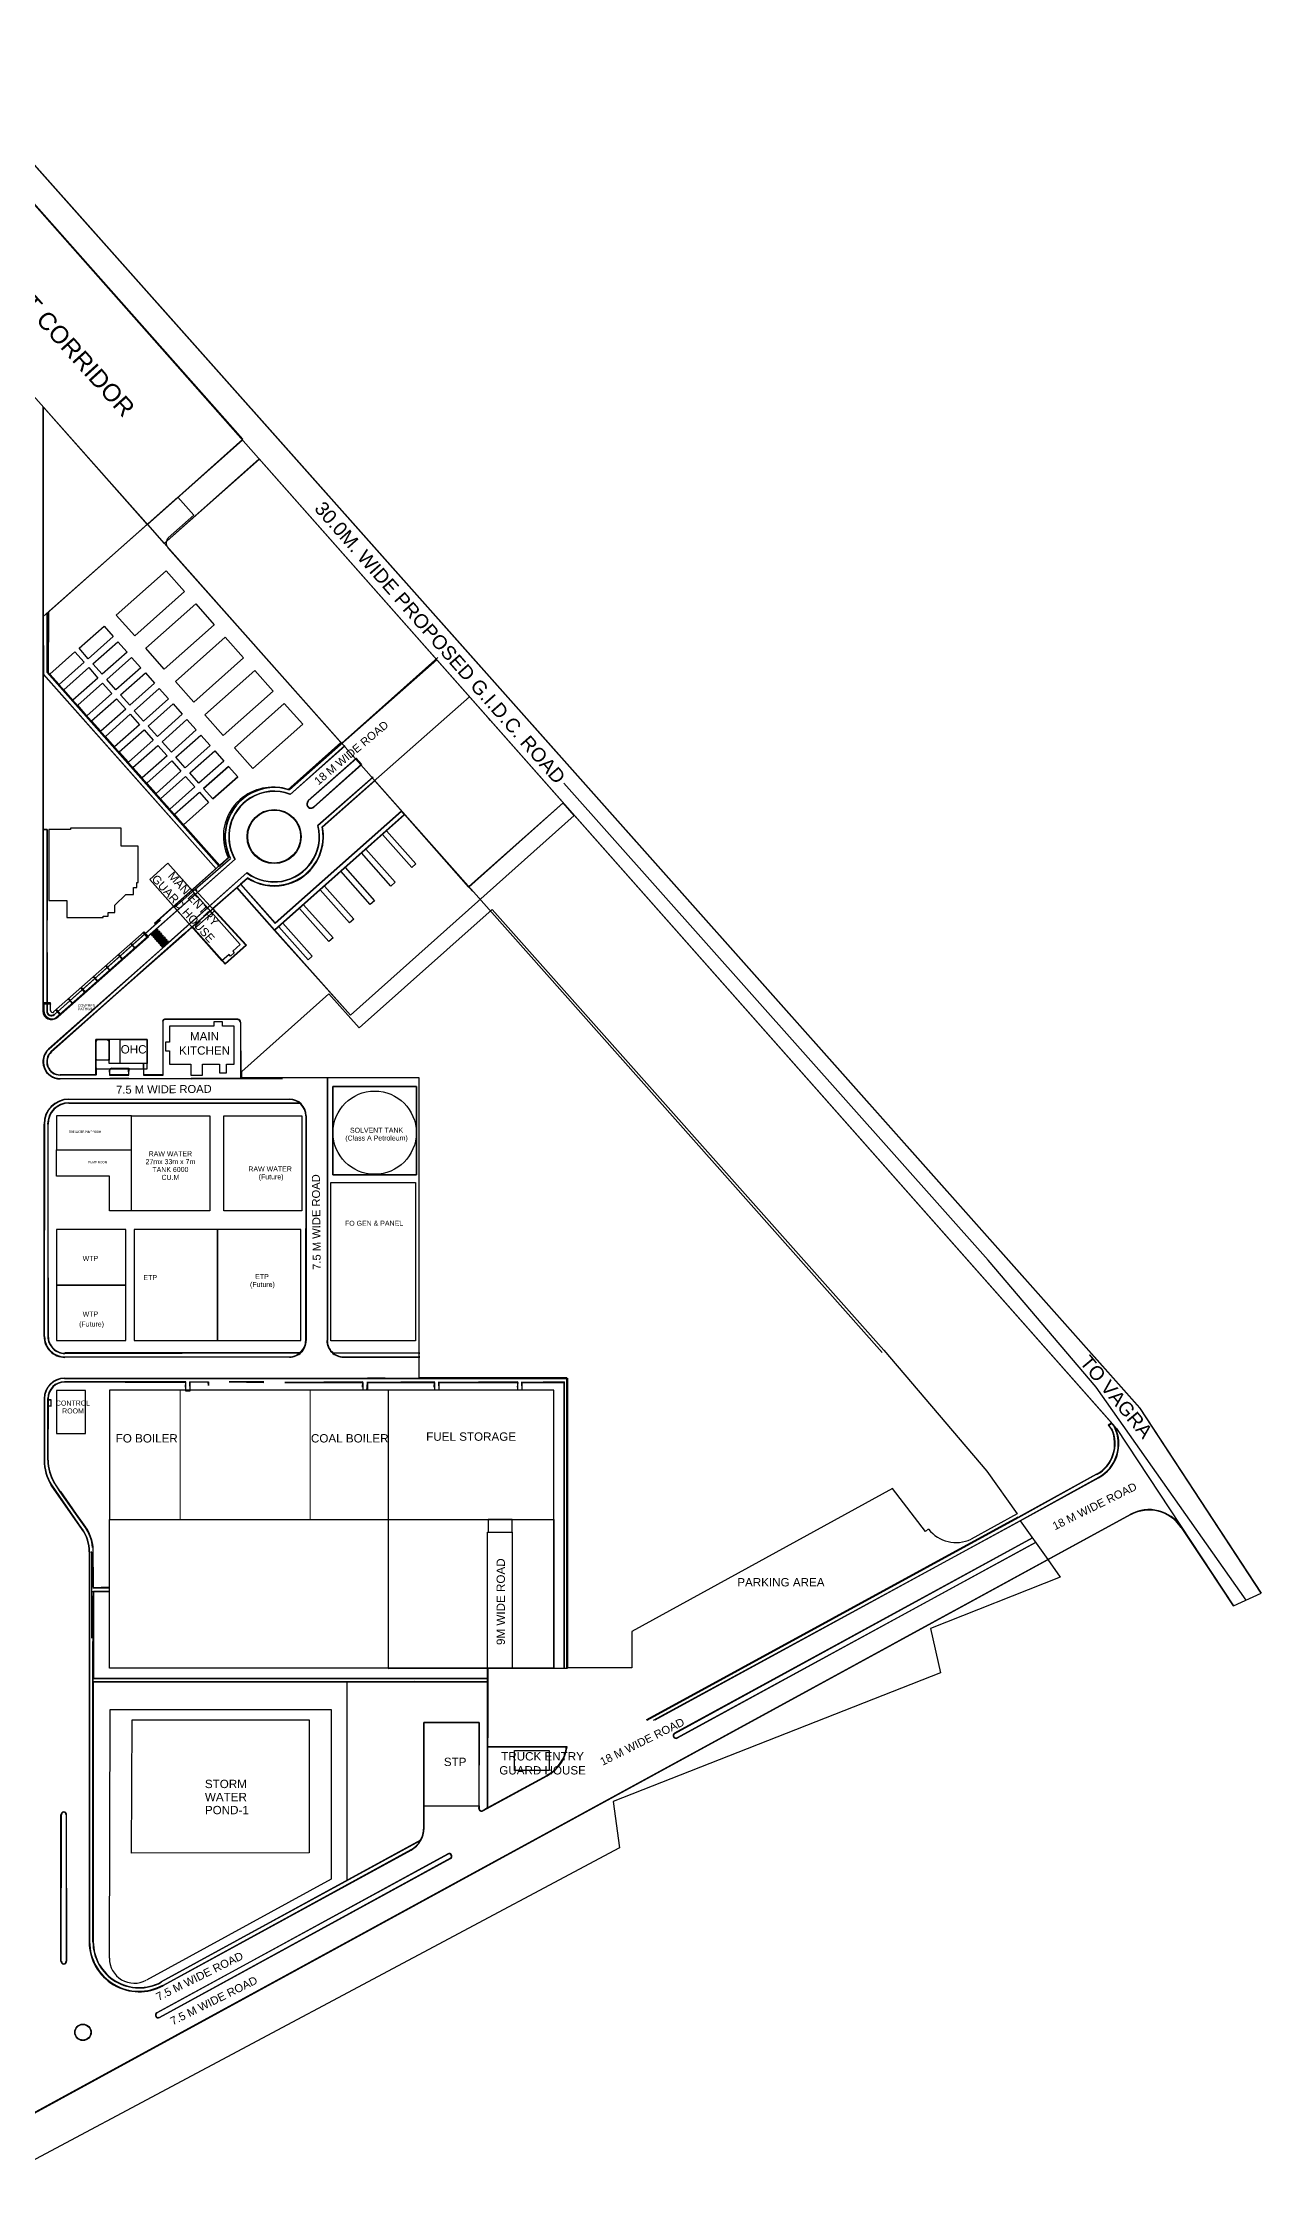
# Model space of a CAD drawing. Header units: millimetres. Extents: x 187381 to 885080, y 3378 to 168095.
# Drawn here: x 474182 to 474818, y 71080 to 72197 of the extents above; entities that cross this region are included whole.
import ezdxf

# ---------------------------------------------------------------- set-up
doc = ezdxf.new("R2010")
doc.units = ezdxf.units.MM
doc.header["$LTSCALE"] = 15
doc.layers.add('A-HATCH', color=8, linetype='Continuous')
doc.layers.add('paver', color=37, linetype='Continuous')
doc.layers.add('KEY PLAN_dwg', color=252, linetype='Continuous', lineweight=18)
doc.styles.add('Arial_1', font='arial.ttf', dxfattribs={"height": 4.342577})
doc.styles.add('Arial_10', font='arial.ttf', dxfattribs={"height": 7.237628})
doc.styles.add('Arial_11', font='arial.ttf', dxfattribs={"height": 9.047035})
doc.styles.add('Arial_2', font='arial.ttf', dxfattribs={"width": 0.8, "height": 1.302773})
doc.styles.add('Arial_4', font='arial.ttf', dxfattribs={"height": 2.605546})
doc.styles.add('Arial_6', font='arial.ttf', dxfattribs={"height": 4.168874})
doc.styles.add('Arial_7', font='arial.ttf', dxfattribs={"width": 0.9, "height": 1.15802})
doc.styles.add('Arial_9', font='arial.ttf', dxfattribs={"width": 0.65, "height": 1.15802})

# ---------------------------------------------------------------- blocks, each defined once
blk = doc.blocks.new('KEY PLAN_dwg_sfddsfesfe-517544-KEY PLAN')
at = {"layer": 'paver'}
blk.add_hatch(color=9, dxfattribs=at).paths.add_polyline_path([(3772.7, 2342.3), (3772.7, 2346.6), (3771.9, 2346.6), (3771.9, 2342.3)], flags=0)
at = {"layer": 'A-HATCH', "flags": 128}
blk.add_lwpolyline([(3771.9, 2346.6), (3771.9, 2342.3), (3772.7, 2342.3), (3772.7, 2346.6)], close=True, dxfattribs=at)
blk = doc.blocks.new('KEY PLAN_dwg_swqdswqe-517546-KEY PLAN')
at = {"layer": 'A-HATCH', "color": 252, "flags": 128}
blk.add_lwpolyline([(3837.9, 2383.9), (3840.2, 2381.3), (3840.1, 2381.2), (3837.8, 2383.8)], close=True, dxfattribs=at)
at = {"layer": 'A-HATCH', "color": 252}
for radius in [0.217, 0.21]:
    blk.add_circle((3838, 2383.7), radius, dxfattribs=at)
blk = doc.blocks.new('KEY PLAN_dwg-517542-KEY PLAN')
at = {"color": 170, "lineweight": 18, "flags": 128}
for points in [[(3820.2, 2145.3), (3857.1, 2145.3), (3857.1, 2078), (3820.2, 2078)], [(3965.5, 2145.3), (3924.9, 2145.3), (3924.9, 2078), (3965.5, 2078)]]:
    blk.add_lwpolyline(points, close=True, dxfattribs=at)
at = {"layer": 'A-HATCH'}
for p, q in [((3785.6, 2657.7), (3785.7, 2606)), ((3875.4, 2656.5), (3876.8, 2654.9)), ((3914.1, 2458.2), (3991.4, 2527.1)), ((4018.9, 2494.2), (4017.8, 2495.5)), ((3866, 2405.6), (3865.2, 2406.4)), ((3838.3, 2384.2), (3791.1, 2342.4)), ((3840.6, 2381.6), (3793.5, 2339.8)), ((3834.8, 2361.7), (3859.3, 2383.4)), ((3835.1, 2361.7), (3859.3, 2383.1)), ((3848, 2375.9), (3788.5, 2323.2)), ((3851.2, 2378.8), (3848, 2375.9)), ((4238, 2048.3), (4237.9, 2048.5))]:
    blk.add_line(p, q, dxfattribs=at)
at = {"layer": 'A-HATCH', "color": 6}
blk.add_line((3840.6, 2381.6), (3838.3, 2384.2), dxfattribs=at)
at = {"layer": 'A-HATCH', "color": 252}
blk.add_line((3789.8, 2136.9), (3789.8, 2140.3), dxfattribs=at)
at = {"layer": 'A-HATCH', "flags": 128}
for points in [[(4379.1, 2073.8), (4406.4, 2032.9), (4379.3, 2074), (4406.4, 2032.9), (4420.8, 2039.5), (4357.5, 2136.2), (3723.8, 2848.1)], [(2376.6, 2873.9), (2377.1, 2830.5), (3705.2, 2848.9), (3889.8, 2640.9), (3840, 2596.4), (3848.7, 2586.6), (3898.3, 2630.6), (4344.6, 2126.2), (4342.8, 2128.2), (4341, 2127), (4342.7, 2125), (4341.3, 2127), (4342.7, 2127.9), (4344.4, 2126.1)], [(3533.4, 3043), (3814.4, 2725.4), (4345.4, 2125.3), (4406.4, 2032.9)], [(3550.2, 3043.2), (4357.6, 2136), (4420.8, 2039.5)], [(4223.2, 2164.9), (3617.7, 2846.7), (2532.1, 2832.5)], [(3785.7, 2548.4), (3785.7, 2606), (3785.6, 2657.7), (3839.9, 2596.5), (3785.7, 2548.4), (3785.9, 2518.5), (3875.8, 2417), (3785.7, 2518.4), (3785.9, 2548.6)], [(3785.7, 2342.8), (3785.7, 2425.3), (3785.7, 2485.4), (3785.7, 2636), (3785.7, 2485.4), (3785.7, 2342.8), (3785.7, 2485.4), (3785.7, 2636)], [(3889.5, 2640.5), (3840, 2596.4), (3889.6, 2640.4)], [(3898.4, 2630.5), (3848.7, 2586.6), (3898.3, 2630.6)], [(3850.8, 2589.4), (3864.3, 2601.3), (3855.9, 2610.7), (3787.5, 2550), (3787.6, 2519.4), (3877.4, 2418.2), (3882.2, 2422.5)], [(3913.2, 2458.2), (3940.9, 2482.8), (3850.7, 2584.3)], [(3788.5, 2550.9), (3788.3, 2519.1), (3877.7, 2418.8), (3788.5, 2519.2), (3788.3, 2550.7)], [(3990.9, 2525.9), (3914.1, 2458.2), (3990.8, 2526.1)], [(4008, 2506.6), (3931.1, 2438.8), (4007.9, 2506.7)], [(3943, 2481.2), (3914.5, 2455.7), (3943.1, 2481)], [(3926.6, 2449), (3951.8, 2471.3), (3926.7, 2449.1), (3951.6, 2471.5), (3948.9, 2474.6), (3948.5, 2474.2), (3923.8, 2452.4)], [(3949.1, 2474.4), (3923.9, 2452.4), (3948.9, 2474.6)], [(3931.3, 2438.7), (3959, 2463.2), (3931.3, 2438.7), (3958.6, 2462.8), (3972.5, 2447.2), (3906.7, 2388.8), (3888.6, 2409.1), (3906.7, 2388.8), (3972.5, 2447.2)], [(3957.7, 2464.7), (3928.9, 2439.5), (3957.6, 2464.8)], [(4009.5, 2405.3), (3958.6, 2462.9), (4009.5, 2405.6)], [(4413, 2035.9), (4334.7, 2146.8), (4278.5, 2213), (4057.2, 2461.6)], [(3874.1, 2396.4), (3891.7, 2377.2), (3880.6, 2367.3), (3863.2, 2386.7), (3880.5, 2367.3), (3891.7, 2377.2), (3874, 2396.3), (3892.2, 2412.2), (3888.5, 2409), (3906.7, 2388.5), (3972.5, 2446.9)], [(3972.5, 2447.2), (3974.2, 2445.3), (3906.3, 2384.9), (3886.4, 2407.2)], [(3972.5, 2446.9), (3973.9, 2445.3), (3906.3, 2385.2), (3886.6, 2407.4)], [(3785.7, 2437.3), (3787.7, 2437.5), (3785.7, 2437.5)], [(3787.5, 2404.2), (3787.7, 2342.8), (3787.7, 2437.5), (3787.5, 2342.8)], [(3964.7, 2436.8), (3980, 2419.6), (3977.9, 2417.6), (3962.6, 2434.9)], [(3953.9, 2427.2), (3969.2, 2410), (3967, 2408), (3951.7, 2425.3)], [(3788.6, 2322.9), (3854.2, 2381.2), (3892, 2415), (3854.1, 2381.3), (3851.2, 2378.8)], [(3792.6, 2339.7), (3839.9, 2381.6), (3885.7, 2422), (3839.9, 2381.3), (3792.8, 2339.5)], [(3853.6, 2397.6), (3841.2, 2411.5), (3850.7, 2420), (3863.7, 2405.3), (3883.3, 2422.4)], [(3888.4, 2377.5), (3884.5, 2374.1), (3885.3, 2373.3), (3883.3, 2371.5), (3882.6, 2372.4), (3878.9, 2369.1), (3841.2, 2411.5), (3850.7, 2419.9), (3888.4, 2377.5)], [(3843.8, 2388.4), (3882.7, 2423.2), (3843.8, 2388.7)], [(3943.1, 2417.6), (3958.4, 2400.3), (3956.2, 2398.4), (3940.9, 2415.7)], [(3875, 2395.1), (3864.8, 2406.3), (3854.2, 2396.8), (3864.3, 2385.5), (3874.9, 2394.9)], [(3932.3, 2408), (3947.6, 2390.7), (3945.4, 2388.8), (3930.1, 2406)], [(3846.9, 2390.2), (3791.5, 2341), (3846.6, 2390.2)], [(3863.4, 2386.9), (3880.6, 2367.6), (3891.4, 2377.2), (3873.8, 2396.4)], [(3921.4, 2398.3), (3936.8, 2381.1), (3934.6, 2379.2), (3919.3, 2396.4)], [(3906.3, 2385.2), (3946, 2340.8), (3906.3, 2384.9)], [(3910.6, 2388.7), (3925.9, 2371.5), (3923.8, 2369.6), (3908.5, 2386.8)], [(3789.5, 2343.2), (3789.5, 2347.2), (3786, 2347.2), (3786, 2343.2)], [(3848, 2337.5), (3848, 2309.7), (3838.1, 2309.7), (3837.9, 2315.5), (3837.9, 2309.4), (3848.2, 2309.4), (3848.2, 2337.5)], [(3849, 2338.4), (3887.1, 2338.6), (3849, 2338.6)], [(3888.6, 2336.9), (3888.8, 2307.7), (3888.8, 2336.9)], [(3825.9, 2315.5), (3820, 2315.5), (3820, 2317.2), (3819.5, 2317.2), (3819.5, 2317.7), (3820, 2317.7), (3820, 2317.2), (3820, 2328), (3820, 2317.2), (3813.1, 2317.2), (3813.1, 2328), (3820, 2328), (3820, 2327.4), (3819.5, 2327.4), (3819.5, 2328), (3820, 2328)], [(3794.5, 2309.4), (3813.1, 2309.7), (3794.5, 2309.7), (3813.1, 2309.7), (3813.1, 2317.2), (3813.1, 2317.7), (3813.7, 2317.7), (3813.7, 2317.2), (3813.1, 2317.2), (3813.3, 2309.4)], [(3830.2, 2312.8), (3821.3, 2313.1), (3830.4, 2313.1), (3830.2, 2309.7), (3820.4, 2309.7), (3820.2, 2312), (3820.2, 2309.4), (3830.4, 2309.4), (3830.2, 2312.8)], [(3830.4, 2307.7), (3820.4, 2307.7), (3862.9, 2307.5), (3794.5, 2307.5), (3813.1, 2307.7), (3820.4, 2307.7)], [(3910.4, 2307.5), (3891.6, 2307.5), (3854, 2307.5), (3854, 2307.7)], [(3874.3, 2307.7), (3888.3, 2307.7), (3868.4, 2307.7), (3862.9, 2307.7), (3862.9, 2307.5)], [(3922.6, 2171.2), (3922.8, 2288.3), (3922.8, 2171.2)], [(3711.3, 1730.6), (4352.6, 2080.6), (3711.2, 1730.8), (4011.7, 1894.6), (4087.9, 1936.2), (4220.3, 2008.4), (4235.9, 2016.9), (4309.5, 2057), (4315.9, 2047.9), (4248.3, 2021.2), (4253.5, 1998), (4082.9, 1931), (4086.2, 1906.8), (3763.4, 1734.8)], [(3982, 2164.4), (3936.9, 2164.7), (3982, 2164.7)], [(3982, 2162.7), (3942.3, 2162.5), (3982, 2162.5)], [(4100.6, 1973.4), (4294.3, 2079), (4335, 2101.5), (4294.2, 2079.2)], [(4335.9, 2099.8), (4295.2, 2077.3), (4336, 2099.6), (4295.2, 2077.3), (4309.5, 2057), (4352.6, 2080.6)], [(4104, 1973.3), (4295.2, 2077.3), (4104.7, 1973.4)], [(4115, 1966.4), (4301.5, 2068.4), (4114.9, 1966.6)], [(3810.8, 2060.6), (3811.1, 2016), (3811.1, 2060.6)], [(4116.1, 1964.2), (4303.2, 2066), (4116.2, 1964)], [(3795.1, 1924.1), (3794.9, 1847.7), (3794.9, 1924.1)], [(3797.6, 1924.1), (3797.8, 1847.7), (3797.8, 1924.1)]]:
    blk.add_lwpolyline(points, dxfattribs=at)
for points in [[(3823.8, 2549.2), (3849.8, 2572.3), (3859.4, 2561.5), (3833.4, 2538.4)], [(3839.2, 2531.9), (3865.2, 2555), (3874.8, 2544.2), (3848.8, 2521.1)], [(3804.4, 2531.9), (3817.4, 2543.4), (3822.2, 2538), (3809.2, 2526.5)], [(3811.6, 2523.8), (3824.6, 2535.3), (3829.4, 2529.9), (3816.4, 2518.4)], [(3854.6, 2514.6), (3880.6, 2537.7), (3890.2, 2526.9), (3864.2, 2503.8)], [(3789.2, 2518.4), (3802.2, 2530), (3807, 2524.6), (3794, 2513)], [(3818.8, 2515.7), (3831.8, 2527.2), (3836.6, 2521.8), (3823.6, 2510.3)], [(3796.4, 2510.3), (3809.4, 2521.9), (3814.2, 2516.4), (3801.2, 2504.9)], [(3803.7, 2502.2), (3816.6, 2513.7), (3821.4, 2508.3), (3808.4, 2496.8)], [(3826, 2507.6), (3839, 2519.1), (3843.8, 2513.7), (3830.8, 2502.2), (3826, 2507.6), (3839, 2519.1), (3843.8, 2513.7), (3830.8, 2502.2)], [(3870, 2497.3), (3896, 2520.4), (3905.6, 2509.6), (3879.6, 2486.5)], [(3810.9, 2494.1), (3823.9, 2505.6), (3828.7, 2500.2), (3815.7, 2488.7), (3810.9, 2494.1), (3823.9, 2505.6), (3828.7, 2500.2), (3815.7, 2488.7)], [(3833.2, 2499.4), (3846.2, 2511), (3851, 2505.6), (3838, 2494)], [(3840.5, 2491.3), (3853.4, 2502.9), (3858.2, 2497.5), (3845.2, 2485.9)], [(3895, 2469.2), (3921, 2492.3), (3911.4, 2503.1), (3885.4, 2480)], [(3885.4, 2480), (3911.4, 2503.1), (3921, 2492.3), (3895, 2469.2)], [(3818.1, 2486), (3831.1, 2497.5), (3835.9, 2492.1), (3822.9, 2480.6)], [(3847.7, 2483.2), (3852.5, 2477.8), (3865.5, 2489.4), (3860.6, 2494.8), (3847.7, 2483.2), (3852.5, 2477.8), (3865.5, 2489.4), (3860.6, 2494.8)], [(3825.3, 2477.9), (3838.3, 2489.4), (3843.1, 2484), (3830.1, 2472.5)], [(3832.5, 2469.8), (3845.5, 2481.3), (3850.3, 2475.9), (3837.3, 2464.4)], [(3854.9, 2475.1), (3867.9, 2486.6), (3872.7, 2481.2), (3859.7, 2469.7)], [(3839.7, 2461.6), (3852.7, 2473.2), (3857.5, 2467.8), (3844.5, 2456.2)], [(3862.1, 2467), (3875.1, 2478.5), (3879.9, 2473.1), (3866.9, 2461.6)], [(3869.3, 2458.9), (3874.1, 2453.5), (3887.1, 2465), (3882.3, 2470.4), (3887.1, 2465), (3874.1, 2453.5), (3869.3, 2458.9), (3882.3, 2470.4)], [(3846.9, 2453.5), (3859.9, 2465.1), (3864.7, 2459.7), (3851.7, 2448.1)], [(3854.2, 2445.4), (3867.1, 2457), (3871.9, 2451.6), (3858.9, 2440)], [(4056.9, 2451.3), (4007.6, 2407.7), (4056.9, 2451.3), (4007.6, 2407.4), (3974.3, 2445.3), (3906.5, 2385), (3946, 2340.8), (4062.6, 2444.8)], [(3835.2, 2409.9), (3835.2, 2428.8), (3826.4, 2428.8), (3826.4, 2438.2), (3800, 2438.2), (3800, 2437.5), (3788.7, 2437.5), (3788.7, 2400.4), (3798, 2400.4), (3798, 2391.6), (3816.9, 2391.6), (3816.9, 2392.4), (3819.5, 2392.4), (3819.5, 2394.2), (3823.1, 2394.2), (3823.1, 2398.1), (3828.7, 2403.7), (3832.7, 2403.7), (3832.7, 2407.3), (3834.5, 2407.3), (3834.5, 2409.9)], [(3789.7, 2321.7), (3836.1, 2362.8), (3789.9, 2321.5), (3855.4, 2379.9), (3892.2, 2412.2), (3855.5, 2379.7)], [(3851.6, 2315.2), (3862.6, 2315.2), (3862.6, 2309.4), (3868.7, 2309.4), (3868.7, 2315.2), (3877.6, 2315.2), (3877.6, 2310.7), (3881.2, 2310.7), (3881.2, 2315.2), (3885.3, 2315.2), (3885.3, 2335), (3879.1, 2335), (3879.1, 2337.2), (3874.6, 2337.2), (3874.6, 2335), (3851.6, 2335), (3851.6, 2326.7), (3849.4, 2326.7), (3849.4, 2322.2), (3851.6, 2322.2)], [(3813.1, 2328), (3813.1, 2312.8), (3839.9, 2312.8), (3839.9, 2328), (3813.1, 2328), (3813.1, 2327.4), (3813.7, 2327.4), (3813.7, 2328)], [(3825.9, 2328), (3839.9, 2328), (3839.9, 2315.5), (3825.9, 2315.5)], [(3933.9, 2171.2), (3933.9, 2308.1)], [(3936.7, 2303.5), (3936.7, 2257.6), (3980.4, 2257.6), (3980.4, 2303.5), (3980.4, 2257.6), (3936.7, 2257.6), (3936.7, 2303.5), (3980.4, 2303.5)], [(3920.6, 2288.3), (3920.6, 2238.8), (3879.8, 2238.8), (3879.8, 2288.3)], [(4100.3, 1973.5), (4293.9, 2079.1)]]:
    blk.add_lwpolyline(points, close=True, dxfattribs=at)
at = {"layer": 'A-HATCH', "color": 135, "lineweight": 25, "flags": 128}
for points in [[(4247.4, 2073), (4245.7, 2071.6), (4228.6, 2094), (4092.6, 2019.6), (4092.6, 2000.6), (4058.8, 2000.6), (4058.8, 2151.7), (3981.7, 2151.7), (3981.7, 2239), (3981.7, 2308), (3889.2, 2308), (3889.2, 2311.3), (3934.6, 2351.9), (3950.4, 2334.2), (4019.8, 2395.8), (4224.1, 2166.2), (4277.8, 2103.1), (4293.5, 2080.8), (4269.5, 2067.7)], [(3935.7, 2253.5), (3979.9, 2253.5), (3979.9, 2171), (3935.7, 2171), (3935.7, 2253.5)]]:
    blk.add_lwpolyline(points, dxfattribs=at)
at = {"layer": 'A-HATCH', "color": 252, "flags": 128}
for points in [[(3914.1, 2296.8), (3799.1, 2297), (3914.1, 2297)], [(3919.2, 2295.1), (3799.1, 2294.9), (3919.5, 2294.9)], [(3786.3, 2284), (3786.1, 2173.3), (3786.1, 2284)], [(3788.1, 2284), (3788.1, 2234.6), (3788.3, 2173.3), (3788.3, 2234.6), (3788.3, 2284)], [(3831.7, 2238.8), (3820.3, 2238.8), (3820.3, 2256.9), (3792.6, 2256.9), (3792.6, 2270.5), (3831.7, 2270.5), (3831.7, 2288.3), (3792.6, 2288.3), (3792.6, 2270.5)], [(3922.6, 2171.2), (3922.8, 2288.3), (3922.8, 2171.2)], [(3797, 2164.4), (3919.5, 2164.7), (3797, 2164.7)], [(3797, 2162.7), (3914.1, 2162.5), (3797, 2162.5)], [(3982, 2162.7), (3942.3, 2162.5), (3982, 2162.5)], [(3807.7, 2145.1), (3792.6, 2145.1), (3792.6, 2122.8), (3807.7, 2122.8), (3807.7, 2145.1)], [(4059, 2033.9), (4058.8, 2151.4), (3796.8, 2151.4), (4059, 2151.4), (4059, 2000.5)], [(3859.8, 2146.8), (3860, 2149.7), (3796.8, 2149.7), (3859.8, 2149.4), (3859.8, 2145.1), (3859.8, 2144.9), (3862.4, 2144.9), (3862.1, 2149.7), (3862.1, 2145.1)], [(3820.3, 2078), (4051.9, 2078), (4051.9, 2000.5), (3820.3, 2000.5), (3820.3, 2078), (4051.9, 2078), (4051.9, 2145.3), (3820.2, 2145.3), (3820.2, 2078)], [(3871.9, 2149.4), (3862.1, 2149.7), (3871.9, 2149.7), (3871.9, 2147.7), (3871.7, 2149.7)], [(3900.8, 2149.7), (3882.7, 2149.7), (3900.8, 2149.4)], [(3952.2, 2146.8), (3952.4, 2149.7), (3911.7, 2149.4), (3952.4, 2149.4), (3952.4, 2145.1)], [(3989.5, 2146.8), (3989.7, 2149.7), (3954.5, 2149.4), (3989.7, 2149.4), (3989.7, 2145.1)], [(3954.5, 2145.1), (3954.8, 2149.4), (3954.8, 2145.1)], [(3964, 2151.6), (3954.8, 2151.6), (4059, 2151.6), (4059, 2149.4)], [(4051.9, 2000.3), (4051.9, 2145.3), (3965.5, 2145.3), (3965.5, 2000.3), (4051.9, 2000.5), (4059, 2000.5)], [(4033.1, 2145.1), (4033.1, 2149.7), (3991.9, 2149.4), (4033.1, 2149.4), (4032.9, 2146.8)], [(3992.1, 2145.1), (3991.9, 2149.7), (3991.9, 2145.1)], [(4057.3, 2149.7), (4057.3, 2000.5), (4057.3, 2149.7), (4035.3, 2149.4), (4057.1, 2149.4)], [(4035.5, 2145.1), (4035.3, 2149.7), (4035.3, 2145.1)], [(3786.1, 2141), (3786.3, 2108.6), (3786.3, 2141), (3786.3, 2108.8)], [(3788.3, 2141), (3788.1, 2108.8), (3788.3, 2141), (3788.1, 2108.9), (3788.1, 2141)], [(3788.3, 2137.1), (3789.8, 2136.9), (3788.3, 2136.9), (3788.3, 2140.1), (3789.8, 2140.3), (3788.3, 2140.3)], [(3790, 2096), (3806, 2072.8), (3789.8, 2095.8)], [(3791.4, 2097), (3794.6, 2092.4), (3807.7, 2074), (3794.7, 2092.6), (3807.6, 2073.9), (3794.6, 2092.4), (3791.6, 2097.1)], [(3809.9, 2061), (3809.9, 1857.9), (3809.9, 2061)], [(3811.5, 2063.6), (3811.7, 2042.6), (3811.7, 2063.6)], [(3820.3, 2042.6), (3811.5, 2042.4), (3820.3, 2042.4)], [(3811.6, 1995.1), (4017.4, 1995.1), (3811.6, 1995.1), (3811.9, 2040), (3811.9, 1995.4), (3811.9, 2040)], [(3820.3, 2040.6), (3811.9, 2040.4), (3820.3, 2040.4)], [(3811.6, 2014.6), (3811.6, 1857.9), (3811.6, 2014.4)], [(3811.9, 1857.9), (3811.9, 1993.4), (4017.4, 1993.4), (3811.6, 1993.4), (4017.4, 1993.4), (4017.4, 1927.6), (4014.9, 1926.3)], [(3944.1, 1890), (3944.1, 1993.4), (3979.2, 1993.6)], [(3820.2, 1849.3), (3820.6, 1978.9), (3935.8, 1978.9), (3935.8, 1890.5), (3839.5, 1837.9)], [(3984.1, 1917.1), (3984.1, 1928.7), (3984.1, 1917.1), (3984.1, 1972.1), (4013.1, 1972.1), (4012.9, 1927.3), (4013.1, 1928.7), (4013.1, 1927.3)], [(4017.6, 1959.3), (4058.9, 1959.5), (4017.6, 1959.5)], [(4048.5, 1944.6), (4017.4, 1927.6), (4015, 1926.1), (4048.5, 1944.4)], [(3982.3, 1910.4), (3847.2, 1837), (3982.5, 1910.8), (3847.2, 1837)], [(3996.8, 1903.5), (3844.9, 1820.9), (3996.7, 1903.7)], [(3998, 1901.4), (3846.3, 1818.4), (3998.1, 1901.2)], [(3977.4, 1905.8), (3848.2, 1835.1), (3977.5, 1905.6)]]:
    blk.add_lwpolyline(points, dxfattribs=at)
for points in [[(3872.5, 2288.3), (3872.5, 2238.8), (3831.7, 2238.8), (3831.7, 2288.3)], [(3920.6, 2288.3), (3920.6, 2238.8), (3879.8, 2238.8), (3879.8, 2288.3)], [(3792.6, 2200.1), (3828.8, 2200.1), (3828.8, 2229.1), (3792.6, 2229.1)], [(3876.6, 2171.2), (3876.6, 2229.1), (3833.2, 2229.1), (3833.2, 2171.2)], [(3920, 2171.2), (3920, 2229.1), (3876.6, 2229.1), (3876.6, 2171.2)], [(3792.6, 2171.2), (3828.8, 2171.2), (3828.8, 2200.1), (3792.6, 2200.1)], [(4017.7, 2071.3), (4030.2, 2071.3), (4030.2, 2078), (4017.7, 2078)], [(4017.4, 2000.3), (4017.4, 2071.3), (4030.2, 2071.3), (4030.2, 2000.3), (4017.6, 2000.3), (4017.4, 1927.6)], [(3831.8, 1904), (3832.1, 1973.6), (3924.3, 1973.6), (3924.3, 1904.3)], [(4013.1, 1972.1), (3984.1, 1972.1), (3984.1, 1928.7), (4013.1, 1928.7)], [(4049.6, 1947.1), (4031.4, 1947.1), (4031.4, 1957.5), (4049.6, 1957.5)]]:
    blk.add_lwpolyline(points, close=True, dxfattribs=at)
at = {"layer": 'A-HATCH'}
for centre, radius in [((3906.1, 2433.8), 14.1), ((3906.1, 2433.8), 14.1), ((3906.1, 2433.8), 13.8), ((3958.5, 2279.5), 21.7)]:
    blk.add_circle(centre, radius, dxfattribs=at)
for centre, radius, start, end in [((3906.1, 2434), 25.5, 71.7069, 206.8947), ((3905.3, 2433.8), 25.7, 72.0679, 131.6025), ((3906.1, 2433.8), 23.7, 69.3086, 121.6585), ((3906.1, 2433.8), 23.5, 68.9899, 122.1017), ((3906.1, 2433.8), 25.5, 71.6914, 118.3613), ((3906.1, 2433.8), 25.7, 71.9705, 117.9782), ((3905.3, 2433.8), 25.7, 131.6025, 206.1539), ((3906.1, 2433.8), 25.7, 117.9782, 204.3741), ((3906.1, 2433.8), 25.5, 118.3613, 204.7337), ((3906.1, 2433.8), 23.7, 121.6585, 207.8994), ((3906.1, 2433.8), 23.7, 149.2333, 210.1479), ((3906.1, 2433.8), 23.5, 122.1017, 210.041), ((3925.3, 2450.7), 2.17, 129.9444, 311.4906), ((3906.1, 2433.8), 25.7, 237.1502, 10.9864), ((3906.1, 2433.8), 25.7, 237.0946, 11.0421), ((3906.1, 2433.8), 23.5, 323.9394, 14.018), ((3906.1, 2433.8), 23.7, 323.9394, 13.6992), ((3906.1, 2433.8), 25.5, 323.7932, 11.3163), ((3906.1, 2433.8), 25.7, 323.7932, 11.0375), ((3906.1, 2433.8), 23.5, 233.1144, 326.5341), ((3906.1, 2433.8), 23.7, 233.5428, 326.4305), ((3906.1, 2433.8), 25.5, 236.7153, 325.7247), ((3906.1, 2433.7), 25.7, 237.0751, 325.6812), ((3789.9, 2342.8), 2.17, 180.0045, 311.5776), ((3794.5, 2316.5), 8.76, 131.5776, 270), ((3794.5, 2316.5), 7.02, 131.5776, 270), ((3794.5, 2316.5), 6.8, 131.5776, 270), ((3914.1, 2288.3), 8.69, 0, 89.9972), ((3914.1, 2288.3), 8.47, 0, 89.9972), ((3914.1, 2171.2), 8.47, 269.9989, 0), ((3914.1, 2171.2), 8.69, 269.9989, 0), ((3942.3, 2171.2), 8.47, 180, 270.001), ((4326.3, 2117.4), 18.1, 298.6055, 24.9505), ((4326.3, 2117.4), 18.3, 298.6055, 25.0493), ((4326.3, 2117.4), 20, 298.6055, 25.783), ((4326.3, 2117.4), 20.3, 298.6055, 25.8682), ((4326.3, 2117.4), 20.3, 298.6055, 25.8682), ((4362.3, 2062.8), 20.3, 33.4203, 118.6055), ((4362.3, 2062.8), 20.3, 33.4203, 118.6055), ((4362.3, 2062.8), 20, 33.4203, 118.6055), ((3788.6, 2060.6), 22.2, 0, 1.4818), ((3788.6, 2060.6), 22.4, 0, 0.9128), ((3796.4, 1924.1), 1.23, 0, 180)]:
    blk.add_arc(centre, radius, start, end, dxfattribs=at)
at = {"layer": 'A-HATCH', "color": 252}
for centre, radius, start, end in [((3799.1, 2284), 12.8, 90, 179.9966), ((3914.1, 2288.3), 8.69, 0, 90), ((3914.1, 2288.3), 8.47, 0, 90), ((3797, 2173.3), 10.9, 179.8497, 270), ((3797, 2173.3), 10.6, 179.9966, 270), ((3914.1, 2171.2), 8.47, 270, 0), ((3914.1, 2171.2), 8.69, 270, 0), ((3796.8, 2141), 10.6, 90, 179.9966), ((3796.8, 2141), 10.4, 90, 179.9966), ((3796.8, 2141), 8.69, 90, 179.9966), ((3796.8, 2141), 8.47, 90, 179.9966), ((3810.8, 2108.8), 24.7, 179.9274, 211.6646), ((3810.8, 2108.8), 24.5, 179.9268, 211.6311), ((3810.9, 2108.8), 22.8, 179.9219, 211.3372), ((3810.9, 2108.8), 22.6, 179.9212, 211.297), ((3789.2, 2061), 20.5, 359.9966, 35.0869), ((3789.2, 2061), 20.7, 359.9966, 35.0869), ((3789.2, 2061), 22.4, 6.098, 35.0869), ((3789.2, 2061), 22.7, 6.5895, 35.0869), ((3789.4, 2040), 22.2, 359.9971, 1.4789), ((3789.4, 2040), 22.4, 359.9971, 0.9099), ((4038.8, 1962.2), 20, 298.6037, 352.3888), ((4038.8, 1962.2), 20.3, 298.6037, 352.4683), ((4014.3, 1927.3), 1.45, 180, 298.6309), ((3971.3, 1917.1), 12.8, 298.6309, 0), ((3971.3, 1917.1), 13, 298.6309, 0), ((3971.3, 1917.1), 12.8, 330.684, 360), ((3835.7, 1857.9), 26.1, 179.9966, 298.6309), ((3835.7, 1857.9), 25.8, 179.9966, 298.6309), ((3835.7, 1857.9), 24.1, 179.9966, 298.6309), ((3835.7, 1857.9), 23.9, 179.9966, 298.6309), ((3835.7, 1857.9), 23.9, 180, 298.6202), ((3833.2, 1849.3), 13, 180, 298.6055)]:
    blk.add_arc(centre, radius, start, end, dxfattribs=at)
at = {"layer": 'A-HATCH', "color": 135, "lineweight": 25}
blk.add_arc((4261.7, 2084), 18.1, 217.6661, 295.6806, dxfattribs=at)
at = {"layer": 'A-HATCH'}
for centre, major_axis, start_param, end_param in [((3853.5, 2586.8), (0, 3.69), 1.523012, 2.299089), ((3853.5, 2586.8), (0.09, 3.69), 0.770827, 1.546904), ((3925.3, 2450.8), (1.57, 1.48), 1.540258, 4.610895), ((3925.3, 2450.7), (-1.91, 0.4), 5.613041, 8.784587), ((3789.9, 2342.8), (0, 4.34), 1.570836, 3.867219), ((3789.9, 2342.8), (-2.19, 3.52), 1.020037, 3.307821), ((3790.5, 2343.2), (-3.96, 2.12), 0.491409, 2.787796), ((3789.9, 2342.8), (2.39, 0), 3.141632, 5.438015), ((3790.5, 2343.2), (-0.716, 0.716), 0.785412, 3.081799), ((3849, 2337.5), (1.09, 0), 1.570796, 3.141593), ((3849, 2337.5), (0.869, 0), 1.570796, 3.141593), ((3887.1, 2336.9), (1.66, 0), 0, 1.570796), ((3887.1, 2336.9), (0, 1.45), 4.712389, 6.283185), ((3794.5, 2316.5), (0, 8.97), 0.725666, 3.141593), ((3821.3, 2312), (0, 1.09), 0, 1.571495), ((3821.3, 2312), (0.869, 0), 1.570796, 3.142292), ((3942.3, 2171.2), (8.69, 0), 3.141593, 4.712407), ((4115.6, 1965.3), (-1.24, 0.74), 5.74743, 8.889022), ((4115.6, 1965.3), (1.19, 0.3), 1.820426, 4.962019), ((3796.4, 1924.1), (1.45, 0), 0, 3.141593), ((3796.4, 1847.7), (0.55, 1.34), 1.963477, 5.10507), ((3796.4, 1847.7), (0.47, 1.14), 1.963484, 5.105076)]:
    blk.add_ellipse(centre, major_axis=major_axis, ratio=1, start_param=start_param, end_param=end_param, dxfattribs=at)
for centre, major_axis in [((3813.4, 2327.7), (0.217, 0)), ((3813.4, 2327.7), (0.181, 0)), ((3819.8, 2327.7), (0.217, 0)), ((3819.8, 2327.7), (0.181, 0)), ((3813.4, 2317.4), (0.217, 0)), ((3813.4, 2317.4), (0.181, 0)), ((3819.8, 2317.4), (0.217, 0)), ((3819.8, 2317.4), (0.181, 0)), ((3806.4, 1810.7), (0, 4.3)), ((3806.4, 1810.7), (0, 4.08))]:
    blk.add_ellipse(centre, major_axis=major_axis, ratio=1, dxfattribs=at)
at = {"layer": 'A-HATCH', "color": 252}
for centre, major_axis, start_param, end_param in [((3799.1, 2284), (0, 13), 0, 1.570737), ((3799.1, 2284), (0, 11.1), 0, 1.570737), ((3799.1, 2284), (0, 10.9), 0, 1.570737), ((3797, 2173.3), (-2.05, 8.66), 1.338948, 2.909804), ((3797, 2173.3), (-2.52, 8.31), 1.276763, 2.847619), ((4014.3, 1927.3), (0, 1.23), 1.570796, 3.641296), ((4014.3, 1927.3), (0.18, 1.22), 1.713713, 3.784059), ((3997.4, 1902.5), (-0.87, 1.16), 2.998739, 6.140331), ((3997.4, 1902.5), (0.63, 1.06), 4.176842, 7.318435), ((3845.6, 1819.6), (0.74, 1.24), 1.03525, 4.176842), ((3845.6, 1819.6), (0.63, 1.06), 1.035275, 4.176868)]:
    blk.add_ellipse(centre, major_axis=major_axis, ratio=1, start_param=start_param, end_param=end_param, dxfattribs=at)
for p in [(0, 0), (-13, -11.5), (-6.5, -5.8), (-26, -23.1), (-19.5, -17.3), (-39, -34.6), (-32.5, -28.8), (-45.5, -40.3)]:
    blk.add_blockref('KEY PLAN_dwg_swqdswqe-517546-KEY PLAN', p)
for name, p, rotation in [('KEY PLAN_dwg_sfddsfesfe-517544-KEY PLAN', (-413.4, 3649.9), 311.5777319084206), ('KEY PLAN_dwg_sfddsfesfe-517544-KEY PLAN', (-412.5, 3648.9), 311.5777319084206), ('KEY PLAN_dwg_sfddsfesfe-517544-KEY PLAN', (-411.6, 3647.9), 311.5777319084206), ('KEY PLAN_dwg_sfddsfesfe-517544-KEY PLAN', (-410.7, 3646.8), 311.5777319084206), ('KEY PLAN_dwg_sfddsfesfe-517544-KEY PLAN', (-409.7, 3645.8), 311.5777319084206), ('KEY PLAN_dwg_sfddsfesfe-517544-KEY PLAN', (-408.8, 3644.7), 311.5777319084206), ('KEY PLAN_dwg_sfddsfesfe-517544-KEY PLAN', (-407.9, 3643.7), 311.5777319084206), ('KEY PLAN_dwg_swqdswqe-517546-KEY PLAN', (4553.2, 6799.5), 228.4222680900071)]:
    blk.add_blockref(name, p, dxfattribs=dict(rotation=rotation))
at = {"layer": 'A-HATCH', "color": 8, "line_spacing_factor": 0.941778}
for s, insert, char_height, width, attachment_point, rotation, style in [('35.0M. WIDE UT CORRIDOR', (3721.9, 2782.4), 9.047, 200.15, 1, 312.0107, 'Arial_11'), ('30.0M. WIDE PROPOSED G.I.D.C. ROAD', (3932.1, 2609.2), 7.238, 228.705, 1, 311.3283, 'Arial_10'), ('18 M WIDE ROAD', (3926.5, 2463.6), 4.169, 57.522, 1, 39.8997, 'Arial_6'), ('GUARD HOUSE', (3845.1, 2414.4), 4.343, 53.858, 1, 312.3967, 'Arial_1'), ('MAN ENTRY', (3853.6, 2416), 4.34, 42.48, 1, 312.3967, 'Arial_1'), ('COVERED', (3803.8, 2346.4), 1.3, 8.517, 1, 359.9971, 'Arial_2'), ('PATHWAY', (3803.8, 2344.6), 1.3, 8.517, 1, 359.9971, 'Arial_2'), ('SOLVENT TANK\\P(Class A Petroleum)', (3959.5, 2282.1), 2.606, 38.344, 2, 0.0907, 'Arial_4'), ('RAW WATER\\P (Future)', (3904, 2261.9), 2.61, 26.349, 2, 0.0907, 'Arial_4'), ('7.5 M WIDE ROAD', (3926, 2232.9), 4.169, 59.462, 2, 90.5893, 'Arial_6'), ('FO GEN & PANEL', (3958.2, 2233.6), 2.606, 36.238, 2, 0.0907, 'Arial_4'), ('TO VAGRA', (4331.4, 2164.3), 7.24, 62.382, 1, 309.6452, 'Arial_10'), ('18 M WIDE ROAD', (4311.4, 2076), 4.169, 57.522, 1, 26.4085, 'Arial_6'), ('18 M WIDE ROAD', (4075.5, 1953.3), 4.169, 57.522, 1, 26.4085, 'Arial_6')]:
    blk.add_mtext(s, dxfattribs=dict(at, insert=insert, char_height=char_height, width=width, attachment_point=attachment_point, rotation=rotation, style=style))
at = {"layer": 'A-HATCH', "color": 8, "attachment_point": 1, "line_spacing_factor": 0.941778, "style": 'Arial_1'}
for s, insert, char_height, width in [('OHC', (3826.1, 2325.1), 4.34, 16.056), ('KITCHEN', (3856.5, 2324.5), 4.34, 31.74), ('MAIN', (3862.2, 2331.9), 4.34, 18.077), ('PARKING AREA', (4147.6, 2047.4), 4.343, 54.336), ('TRUCK ENTRY', (4024.5, 1956.7), 4.343, 51.306), ('GUARD HOUSE', (4023.5, 1949.4), 4.343, 53.858)]:
    blk.add_mtext(s, dxfattribs=dict(at, insert=insert, char_height=char_height, width=width))
at = {"layer": 'A-HATCH', "color": 252, "attachment_point": 2, "line_spacing_factor": 0.941778}
for s, insert, char_height, width, rotation, style in [('7.5 M WIDE ROAD', (3848.6, 2304.2), 4.169, 59.462, 0.5893, 'Arial_6'), ('FIRE WATER PUMP ROOM', (3807.4, 2280.5), 1.158, 15.822, 0.0907, 'Arial_9'), ('RAW WATER\\P27mx 33m x 7m\\PTANK 6000\\PCU.M', (3852, 2269.8), 2.606, 30.911, 0.0907, 'Arial_4'), ('PUMP ROOM', (3814.1, 2264.7), 1.16, 10.832, 0.0907, 'Arial_7'), ('RAW WATER\\P (Future)', (3904, 2261.9), 2.61, 26.349, 0.0907, 'Arial_4'), ('7.5 M WIDE ROAD', (3926, 2232.9), 4.169, 59.462, 90.5893, 'Arial_6'), ('WTP', (3810.3, 2215.3), 2.61, 9.634, 0.0907, 'Arial_4'), ('ETP', (3841.5, 2205.3), 2.61, 8.453, 0.0907, 'Arial_4'), ('(Future)', (3900, 2201.7), 2.61, 15.44, 0.0907, 'Arial_4'), ('ETP', (3899.8, 2205.8), 2.61, 8.453, 0.0907, 'Arial_4'), ('(Future)', (3810.9, 2181.1), 2.61, 15.44, 0.0907, 'Arial_4'), ('WTP', (3810.3, 2186.3), 2.61, 9.634, 0.0907, 'Arial_4'), ('CONTROL\\PROOM', (3801.2, 2139.9), 2.61, 21.054, 0.0907, 'Arial_4'), ('7.5 M WIDE ROAD', (3866.3, 1841.8), 4.169, 59.462, 26.4056, 'Arial_6'), ('7.5 M WIDE ROAD', (3873.7, 1829.1), 4.169, 59.462, 26.4056, 'Arial_6')]:
    blk.add_mtext(s, dxfattribs=dict(at, insert=insert, char_height=char_height, width=width, rotation=rotation, style=style))
at = {"layer": 'A-HATCH', "color": 252, "lineweight": 25, "attachment_point": 1, "line_spacing_factor": 0.941778, "style": 'Arial_1'}
for s, insert, char_height, width, rotation in [('FO BOILER', (3823.5, 2122.4), 4.34, 38.652, 359.9966), ('COAL BOILER', (3925.3, 2122.4), 4.343, 48.328, 359.9966), ('FUEL STORAGE', (3985.4, 2123.3), 4.343, 55.931, 359.9966), ('9M WIDE ROAD', (4022.1, 2012.5), 4.343, 53.858, 89.9972), ('STP', (3994.6, 1953.8), 4.34, 14.089, 359.9972), ('STORM\\PWATER\\PPOND-1', (3870, 1942.3), 4.34, 27.328, 359.9972)]:
    blk.add_mtext(s, dxfattribs=dict(at, insert=insert, char_height=char_height, width=width, rotation=rotation))

msp = doc.modelspace()

# ---------------------------------------------------------------- block references
at = {"layer": 'KEY PLAN_dwg', "color": 55}
msp.add_blockref('KEY PLAN_dwg-517542-KEY PLAN', (470396.9, 69349.8), dxfattribs=at)

doc.saveas('drawing.dxf')
